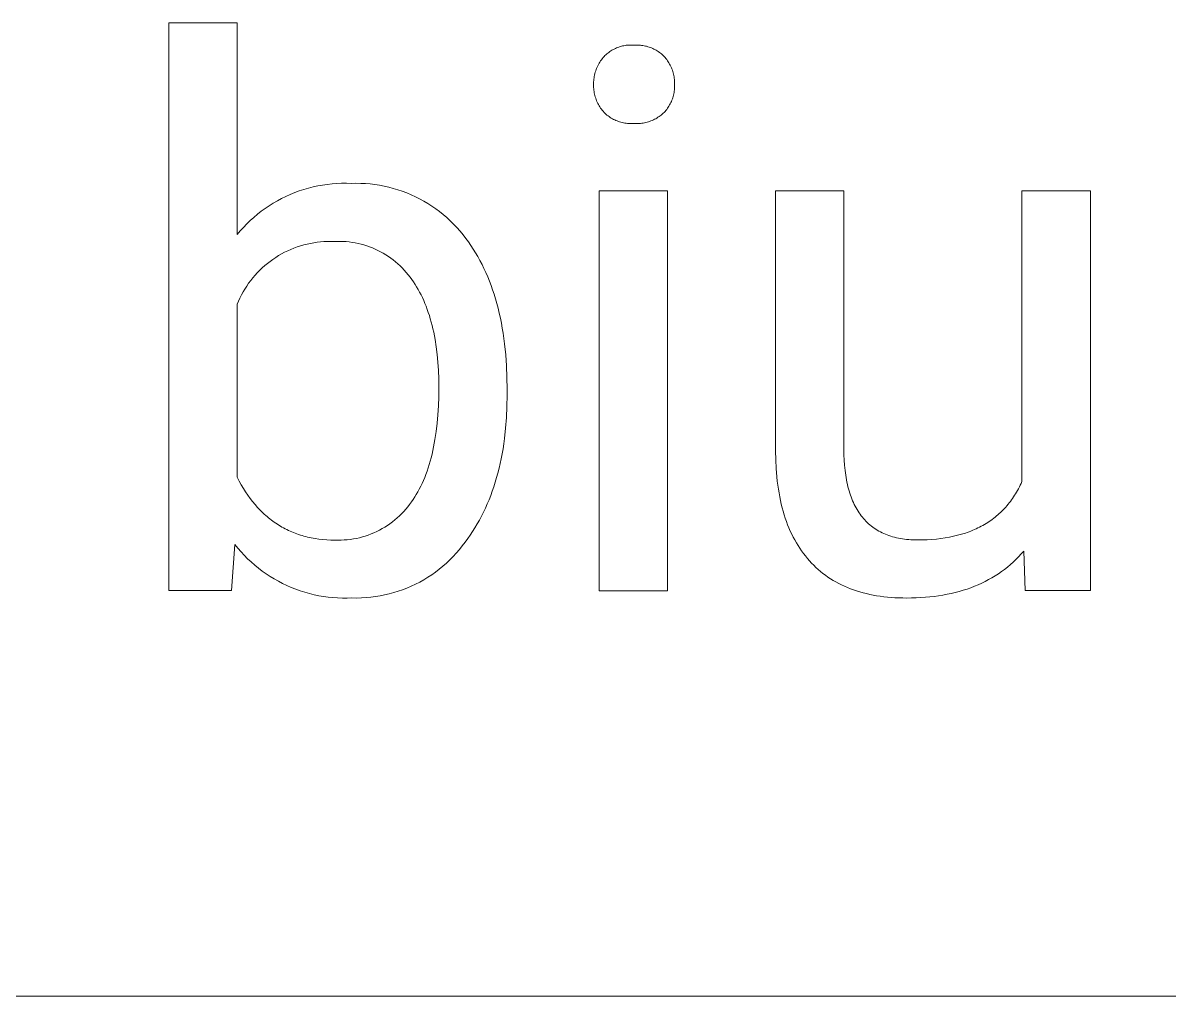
# Model space of a CAD drawing. Header units: millimetres. Extents: x 1422 to 6060, y -58 to 3182.
# Drawn here: x 4538.8 to 4632.4, y 201.3 to 280.7 of the extents above; entities that cross this region are included whole.
import ezdxf

# ---------------------------------------------------------------- set-up
doc = ezdxf.new("R2010")
doc.units = ezdxf.units.MM
doc.header["$MEASUREMENT"] = 0
doc.layers.add('Domyślny', color=7, linetype='Continuous', true_color=0x000000)

msp = doc.modelspace()

# ---------------------------------------------------------------- linework, layer by layer
at = {"layer": 'Domyślny', "color": 18, "lineweight": 15, "true_color": 0x000000}
for p, q in [((4550.729, 234.406), (4550.729, 280.735)), ((4550.729, 280.735), (4556.319, 280.735)), ((4556.319, 280.735), (4556.319, 263.455)), ((4587.578, 278.799), (4587.678, 278.828)), ((4587.678, 278.828), (4587.778, 278.853)), ((4587.778, 278.853), (4587.88, 278.874)), ((4587.88, 278.874), (4587.982, 278.892)), ((4587.982, 278.892), (4588.085, 278.907)), ((4588.085, 278.907), (4588.188, 278.918)), ((4588.188, 278.918), (4588.291, 278.925)), ((4588.291, 278.925), (4588.395, 278.929)), ((4588.395, 278.929), (4588.499, 278.929)), ((4588.499, 278.929), (4588.603, 278.926)), ((4588.603, 278.926), (4588.706, 278.919)), ((4588.706, 278.919), (4588.811, 278.926)), ((4588.811, 278.926), (4588.916, 278.928)), ((4588.916, 278.928), (4589.02, 278.928)), ((4589.02, 278.928), (4589.125, 278.924)), ((4589.125, 278.924), (4589.23, 278.916)), ((4589.23, 278.916), (4589.334, 278.905)), ((4589.334, 278.905), (4589.438, 278.89)), ((4589.438, 278.89), (4589.541, 278.872)), ((4589.541, 278.872), (4589.643, 278.851)), ((4589.643, 278.851), (4589.745, 278.826)), ((4589.745, 278.826), (4589.846, 278.797)), ((4586.12, 277.817), (4586.192, 277.906)), ((4586.192, 277.906), (4586.266, 277.993)), ((4586.266, 277.993), (4586.339, 278.066)), ((4586.339, 278.066), (4586.415, 278.138)), ((4586.415, 278.138), (4586.492, 278.206)), ((4586.492, 278.206), (4586.573, 278.272)), ((4586.573, 278.272), (4586.655, 278.335)), ((4586.655, 278.335), (4586.739, 278.396)), ((4586.739, 278.396), (4586.826, 278.453)), ((4586.826, 278.453), (4586.914, 278.507)), ((4586.914, 278.507), (4587.004, 278.559)), ((4587.004, 278.559), (4587.096, 278.607)), ((4587.096, 278.607), (4587.19, 278.652)), ((4587.19, 278.652), (4587.285, 278.694)), ((4587.285, 278.694), (4587.381, 278.732)), ((4587.381, 278.732), (4587.479, 278.767)), ((4587.479, 278.767), (4587.578, 278.799)), ((4589.846, 278.797), (4589.946, 278.765)), ((4589.946, 278.765), (4590.045, 278.73)), ((4590.045, 278.73), (4590.142, 278.692)), ((4590.142, 278.692), (4590.238, 278.65)), ((4590.238, 278.65), (4590.333, 278.605)), ((4590.333, 278.605), (4590.426, 278.557)), ((4590.426, 278.557), (4590.518, 278.506)), ((4590.518, 278.506), (4590.607, 278.452)), ((4590.607, 278.452), (4590.695, 278.395)), ((4590.695, 278.395), (4590.781, 278.334)), ((4590.781, 278.334), (4590.865, 278.271)), ((4590.865, 278.271), (4590.946, 278.206)), ((4590.946, 278.206), (4591.026, 278.137)), ((4591.026, 278.137), (4591.103, 278.066)), ((4591.103, 278.066), (4591.177, 277.993)), ((4591.177, 277.993), (4591.249, 277.911)), ((4591.249, 277.911), (4591.319, 277.826)), ((4585.622, 276.923), (4585.664, 277.029)), ((4585.664, 277.029), (4585.709, 277.134)), ((4585.709, 277.134), (4585.757, 277.238)), ((4585.757, 277.238), (4585.809, 277.339)), ((4585.809, 277.339), (4585.865, 277.439)), ((4585.865, 277.439), (4585.924, 277.537)), ((4585.924, 277.537), (4585.986, 277.633)), ((4585.986, 277.633), (4586.051, 277.726)), ((4586.051, 277.726), (4586.12, 277.817)), ((4591.319, 277.826), (4591.385, 277.739)), ((4591.385, 277.739), (4591.449, 277.651)), ((4591.449, 277.651), (4591.51, 277.56)), ((4591.51, 277.56), (4591.567, 277.467)), ((4591.567, 277.467), (4591.622, 277.372)), ((4591.622, 277.372), (4591.673, 277.275)), ((4591.673, 277.275), (4591.721, 277.177)), ((4591.721, 277.177), (4591.766, 277.077)), ((4591.766, 277.077), (4591.807, 276.976)), ((4591.807, 276.976), (4591.845, 276.873)), ((4585.419, 275.92), (4585.427, 276.034)), ((4585.427, 276.034), (4585.438, 276.147)), ((4585.438, 276.147), (4585.453, 276.261)), ((4585.453, 276.261), (4585.471, 276.373)), ((4585.471, 276.373), (4585.494, 276.485)), ((4585.494, 276.485), (4585.52, 276.596)), ((4585.52, 276.596), (4585.551, 276.706)), ((4585.551, 276.706), (4585.585, 276.815)), ((4585.585, 276.815), (4585.622, 276.923)), ((4591.845, 276.873), (4591.879, 276.77)), ((4591.879, 276.77), (4591.91, 276.665)), ((4591.91, 276.665), (4591.937, 276.559)), ((4591.937, 276.559), (4591.961, 276.452)), ((4591.961, 276.452), (4591.981, 276.345)), ((4591.981, 276.345), (4591.998, 276.237)), ((4591.998, 276.237), (4592.011, 276.128)), ((4592.011, 276.128), (4592.02, 276.019)), ((4592.02, 276.019), (4592.026, 275.91)), ((4585.416, 275.806), (4585.419, 275.92)), ((4585.417, 275.692), (4585.416, 275.806)), ((4585.416, 275.579), (4585.417, 275.692)), ((4585.419, 275.467), (4585.416, 275.579)), ((4585.427, 275.355), (4585.419, 275.467)), ((4585.438, 275.243), (4585.427, 275.355)), ((4585.453, 275.132), (4585.438, 275.243)), ((4585.471, 275.021), (4585.453, 275.132)), ((4591.998, 275.155), (4591.981, 275.049)), ((4592.011, 275.262), (4591.998, 275.155)), ((4592.02, 275.369), (4592.011, 275.262)), ((4592.026, 275.477), (4592.02, 275.369)), ((4592.026, 275.91), (4592.028, 275.801)), ((4592.028, 275.584), (4592.026, 275.477)), ((4592.028, 275.801), (4592.027, 275.692)), ((4592.027, 275.692), (4592.028, 275.584)), ((4585.494, 274.912), (4585.471, 275.021)), ((4585.521, 274.802), (4585.494, 274.912)), ((4585.551, 274.694), (4585.521, 274.802)), ((4585.585, 274.587), (4585.551, 274.694)), ((4585.623, 274.482), (4585.585, 274.587)), ((4585.664, 274.377), (4585.623, 274.482)), ((4585.709, 274.275), (4585.664, 274.377)), ((4585.758, 274.173), (4585.709, 274.275)), ((4585.81, 274.074), (4585.758, 274.173)), ((4591.673, 274.136), (4591.621, 274.042)), ((4591.721, 274.233), (4591.673, 274.136)), ((4591.765, 274.33), (4591.721, 274.233)), ((4591.807, 274.43), (4591.765, 274.33)), ((4591.844, 274.53), (4591.807, 274.43)), ((4591.879, 274.632), (4591.844, 274.53)), ((4591.91, 274.735), (4591.879, 274.632)), ((4591.937, 274.839), (4591.91, 274.735)), ((4591.961, 274.944), (4591.937, 274.839)), ((4591.981, 275.049), (4591.961, 274.944)), ((4585.865, 273.976), (4585.81, 274.074)), ((4585.924, 273.881), (4585.865, 273.976)), ((4585.986, 273.787), (4585.924, 273.881)), ((4586.052, 273.696), (4585.986, 273.787)), ((4586.12, 273.607), (4586.052, 273.696)), ((4586.192, 273.521), (4586.12, 273.607)), ((4586.266, 273.437), (4586.192, 273.521)), ((4586.343, 273.362), (4586.266, 273.437)), ((4586.423, 273.29), (4586.343, 273.362)), ((4586.505, 273.221), (4586.423, 273.29)), ((4586.59, 273.154), (4586.505, 273.221)), ((4590.933, 273.221), (4590.847, 273.155)), ((4591.017, 273.29), (4590.933, 273.221)), ((4591.098, 273.362), (4591.017, 273.29)), ((4591.177, 273.437), (4591.098, 273.362)), ((4591.249, 273.517), (4591.177, 273.437)), ((4591.319, 273.599), (4591.249, 273.517)), ((4591.385, 273.683), (4591.319, 273.599)), ((4591.449, 273.77), (4591.385, 273.683)), ((4591.509, 273.859), (4591.449, 273.77)), ((4591.567, 273.949), (4591.509, 273.859)), ((4591.621, 274.042), (4591.567, 273.949)), ((4586.676, 273.091), (4586.59, 273.154)), ((4586.765, 273.03), (4586.676, 273.091)), ((4586.856, 272.973), (4586.765, 273.03)), ((4586.949, 272.918), (4586.856, 272.973)), ((4587.043, 272.867), (4586.949, 272.918)), ((4587.139, 272.82), (4587.043, 272.867)), ((4587.237, 272.775), (4587.139, 272.82)), ((4587.337, 272.734), (4587.237, 272.775)), ((4587.437, 272.696), (4587.337, 272.734)), ((4587.539, 272.662), (4587.437, 272.696)), ((4587.642, 272.632), (4587.539, 272.662)), ((4587.746, 272.605), (4587.642, 272.632)), ((4587.851, 272.581), (4587.746, 272.605)), ((4587.957, 272.562), (4587.851, 272.581)), ((4588.063, 272.545), (4587.957, 272.562)), ((4588.17, 272.533), (4588.063, 272.545)), ((4588.277, 272.524), (4588.17, 272.533)), ((4588.384, 272.519), (4588.277, 272.524)), ((4588.492, 272.518), (4588.384, 272.519)), ((4588.599, 272.52), (4588.492, 272.518)), ((4588.706, 272.526), (4588.599, 272.52)), ((4588.815, 272.52), (4588.706, 272.526)), ((4588.923, 272.518), (4588.815, 272.52)), ((4589.032, 272.52), (4588.923, 272.518)), ((4589.14, 272.525), (4589.032, 272.52)), ((4589.248, 272.534), (4589.14, 272.525)), ((4589.356, 272.547), (4589.248, 272.534)), ((4589.463, 272.563), (4589.356, 272.547)), ((4589.57, 272.583), (4589.463, 272.563)), ((4589.676, 272.607), (4589.57, 272.583)), ((4589.781, 272.634), (4589.676, 272.607)), ((4589.885, 272.664), (4589.781, 272.634)), ((4589.988, 272.699), (4589.885, 272.664)), ((4590.09, 272.736), (4589.988, 272.699)), ((4590.19, 272.777), (4590.09, 272.736)), ((4590.29, 272.821), (4590.19, 272.777)), ((4590.387, 272.869), (4590.29, 272.821)), ((4590.483, 272.92), (4590.387, 272.869)), ((4590.577, 272.974), (4590.483, 272.92)), ((4590.669, 273.031), (4590.577, 272.974)), ((4590.759, 273.092), (4590.669, 273.031)), ((4590.847, 273.155), (4590.759, 273.092)), ((4563.674, 267.56), (4564.064, 267.603)), ((4564.064, 267.603), (4564.455, 267.633)), ((4564.455, 267.633), (4564.847, 267.649)), ((4564.847, 267.649), (4565.239, 267.651)), ((4565.239, 267.651), (4565.631, 267.64)), ((4565.631, 267.64), (4566.017, 267.648)), ((4566.017, 267.648), (4566.403, 267.643)), ((4566.403, 267.643), (4566.788, 267.624)), ((4566.788, 267.624), (4567.173, 267.593)), ((4567.173, 267.593), (4567.556, 267.547)), ((4560.298, 266.576), (4560.656, 266.737)), ((4560.656, 266.737), (4561.019, 266.885)), ((4561.019, 266.885), (4561.387, 267.021)), ((4561.387, 267.021), (4561.76, 267.144)), ((4561.76, 267.144), (4562.136, 267.254)), ((4562.136, 267.254), (4562.516, 267.35)), ((4562.516, 267.35), (4562.9, 267.433)), ((4562.9, 267.433), (4563.286, 267.504)), ((4563.286, 267.504), (4563.674, 267.56)), ((4567.556, 267.547), (4567.937, 267.489)), ((4567.937, 267.489), (4568.316, 267.417)), ((4568.316, 267.417), (4568.693, 267.332)), ((4568.693, 267.332), (4569.066, 267.235)), ((4569.066, 267.235), (4569.435, 267.124)), ((4569.435, 267.124), (4569.801, 267)), ((4569.801, 267), (4570.162, 266.864)), ((4570.162, 266.864), (4570.518, 266.715)), ((4570.518, 266.715), (4570.869, 266.555)), ((4585.88, 234.397), (4585.88, 267.028)), ((4585.88, 267.028), (4591.455, 267.028)), ((4591.455, 267.028), (4591.455, 234.397)), ((4600.267, 245.8), (4600.267, 267.034)), ((4600.267, 267.034), (4605.842, 267.034)), ((4605.842, 267.034), (4605.842, 245.955)), ((4620.374, 243.298), (4620.374, 267.034)), ((4620.374, 267.034), (4625.964, 267.034)), ((4625.964, 267.034), (4625.964, 234.403)), ((4558.604, 265.592), (4558.929, 265.812)), ((4558.929, 265.812), (4559.261, 266.021)), ((4559.261, 266.021), (4559.6, 266.218)), ((4559.6, 266.218), (4559.946, 266.403)), ((4559.946, 266.403), (4560.298, 266.576)), ((4570.869, 266.555), (4571.213, 266.381)), ((4571.213, 266.381), (4571.552, 266.197)), ((4571.552, 266.197), (4571.884, 266)), ((4571.884, 266), (4572.209, 265.792)), ((4572.209, 265.792), (4572.526, 265.573)), ((4557.387, 264.603), (4557.679, 264.866)), ((4557.679, 264.866), (4557.979, 265.118)), ((4557.979, 265.118), (4558.287, 265.361)), ((4558.287, 265.361), (4558.604, 265.592)), ((4572.526, 265.573), (4572.836, 265.343)), ((4572.836, 265.343), (4573.138, 265.102)), ((4573.138, 265.102), (4573.431, 264.851)), ((4573.431, 264.851), (4573.715, 264.59)), ((4556.571, 263.755), (4556.833, 264.047)), ((4556.833, 264.047), (4557.106, 264.33)), ((4557.106, 264.33), (4557.387, 264.603)), ((4573.715, 264.59), (4573.99, 264.319)), ((4573.99, 264.319), (4574.255, 264.039)), ((4574.255, 264.039), (4574.51, 263.75)), ((4556.319, 263.455), (4556.571, 263.755)), ((4563.683, 262.903), (4563.404, 262.891)), ((4563.962, 262.905), (4563.683, 262.903)), ((4564.242, 262.899), (4563.962, 262.905)), ((4564.487, 262.908), (4564.242, 262.899)), ((4564.733, 262.909), (4564.487, 262.908)), ((4564.978, 262.901), (4564.733, 262.909)), ((4565.223, 262.885), (4564.978, 262.901)), ((4574.51, 263.75), (4574.755, 263.452)), ((4574.755, 263.452), (4574.99, 263.146)), ((4574.99, 263.146), (4575.198, 262.863)), ((4560.191, 262.014), (4559.944, 261.883)), ((4560.442, 262.137), (4560.191, 262.014)), ((4560.697, 262.251), (4560.442, 262.137)), ((4560.956, 262.356), (4560.697, 262.251)), ((4561.218, 262.452), (4560.956, 262.356)), ((4561.484, 262.54), (4561.218, 262.452)), ((4561.752, 262.618), (4561.484, 262.54)), ((4562.023, 262.687), (4561.752, 262.618)), ((4562.296, 262.746), (4562.023, 262.687)), ((4562.571, 262.797), (4562.296, 262.746)), ((4562.847, 262.837), (4562.571, 262.797)), ((4563.125, 262.869), (4562.847, 262.837)), ((4563.404, 262.891), (4563.125, 262.869)), ((4565.467, 262.861), (4565.223, 262.885)), ((4565.711, 262.828), (4565.467, 262.861)), ((4565.953, 262.788), (4565.711, 262.828)), ((4566.194, 262.739), (4565.953, 262.788)), ((4566.432, 262.682), (4566.194, 262.739)), ((4566.669, 262.616), (4566.432, 262.682)), ((4566.903, 262.543), (4566.669, 262.616)), ((4567.135, 262.462), (4566.903, 262.543)), ((4567.364, 262.373), (4567.135, 262.462)), ((4567.59, 262.276), (4567.364, 262.373)), ((4567.812, 262.172), (4567.59, 262.276)), ((4568.031, 262.06), (4567.812, 262.172)), ((4568.245, 261.941), (4568.031, 262.06)), ((4575.198, 262.863), (4575.399, 262.574)), ((4575.399, 262.574), (4575.594, 262.278)), ((4575.594, 262.278), (4575.782, 261.975)), ((4575.782, 261.975), (4575.963, 261.666)), ((4558.786, 261.104), (4558.571, 260.926)), ((4559.006, 261.276), (4558.786, 261.104)), ((4559.233, 261.439), (4559.006, 261.276)), ((4559.465, 261.595), (4559.233, 261.439)), ((4559.702, 261.743), (4559.465, 261.595)), ((4559.944, 261.883), (4559.702, 261.743)), ((4568.456, 261.815), (4568.245, 261.941)), ((4568.662, 261.681), (4568.456, 261.815)), ((4568.863, 261.541), (4568.662, 261.681)), ((4569.06, 261.393), (4568.863, 261.541)), ((4569.251, 261.24), (4569.06, 261.393)), ((4569.437, 261.079), (4569.251, 261.24)), ((4569.618, 260.913), (4569.437, 261.079)), ((4575.963, 261.666), (4576.138, 261.35)), ((4576.138, 261.35), (4576.306, 261.028)), ((4576.306, 261.028), (4576.467, 260.699)), ((4557.777, 260.14), (4557.595, 259.928)), ((4557.965, 260.347), (4557.777, 260.14)), ((4558.16, 260.547), (4557.965, 260.347)), ((4558.362, 260.74), (4558.16, 260.547)), ((4558.571, 260.926), (4558.362, 260.74)), ((4569.793, 260.741), (4569.618, 260.913)), ((4569.962, 260.562), (4569.793, 260.741)), ((4570.124, 260.378), (4569.962, 260.562)), ((4570.28, 260.189), (4570.124, 260.378)), ((4570.43, 259.994), (4570.28, 260.189)), ((4576.467, 260.699), (4576.622, 260.364)), ((4576.622, 260.364), (4576.77, 260.022)), ((4557.097, 259.254), (4556.946, 259.018)), ((4557.255, 259.484), (4557.097, 259.254)), ((4557.422, 259.709), (4557.255, 259.484)), ((4557.595, 259.928), (4557.422, 259.709)), ((4570.573, 259.795), (4570.43, 259.994)), ((4570.71, 259.599), (4570.573, 259.795)), ((4570.842, 259.399), (4570.71, 259.599)), ((4570.97, 259.193), (4570.842, 259.399)), ((4571.094, 258.982), (4570.97, 259.193)), ((4576.77, 260.022), (4576.911, 259.673)), ((4576.911, 259.673), (4577.046, 259.318)), ((4577.046, 259.318), (4577.174, 258.956)), ((4556.545, 258.283), (4556.428, 258.029)), ((4556.67, 258.533), (4556.545, 258.283)), ((4556.804, 258.778), (4556.67, 258.533)), ((4556.946, 259.018), (4556.804, 258.778)), ((4571.213, 258.766), (4571.094, 258.982)), ((4571.328, 258.545), (4571.213, 258.766)), ((4571.438, 258.319), (4571.328, 258.545)), ((4571.544, 258.087), (4571.438, 258.319)), ((4577.174, 258.956), (4577.296, 258.588)), ((4577.296, 258.588), (4577.41, 258.213)), ((4556.428, 258.029), (4556.319, 257.772)), ((4556.319, 257.772), (4556.319, 243.657)), ((4571.645, 257.85), (4571.544, 258.087)), ((4571.742, 257.608), (4571.645, 257.85)), ((4571.835, 257.361), (4571.742, 257.608)), ((4571.923, 257.109), (4571.835, 257.361)), ((4577.41, 258.213), (4577.519, 257.831)), ((4577.519, 257.831), (4577.62, 257.443)), ((4577.62, 257.443), (4577.715, 257.049)), ((4572.007, 256.851), (4571.923, 257.109)), ((4572.087, 256.588), (4572.007, 256.851)), ((4572.162, 256.321), (4572.087, 256.588)), ((4577.715, 257.049), (4577.804, 256.648)), ((4577.804, 256.648), (4577.886, 256.24)), ((4572.233, 256.048), (4572.162, 256.321)), ((4572.3, 255.77), (4572.233, 256.048)), ((4572.362, 255.487), (4572.3, 255.77)), ((4572.42, 255.198), (4572.362, 255.487)), ((4577.886, 256.24), (4577.961, 255.826)), ((4577.961, 255.826), (4578.03, 255.405)), ((4572.474, 254.905), (4572.42, 255.198)), ((4572.568, 254.303), (4572.474, 254.905)), ((4578.03, 255.405), (4578.147, 254.544)), ((4578.147, 254.544), (4578.239, 253.656)), ((4572.645, 253.681), (4572.568, 254.303)), ((4572.705, 253.039), (4572.645, 253.681)), ((4578.239, 253.656), (4578.304, 252.743)), ((4572.747, 252.377), (4572.705, 253.039)), ((4578.304, 252.743), (4578.343, 251.803)), ((4572.773, 251.694), (4572.747, 252.377)), ((4572.782, 250.992), (4572.773, 251.694)), ((4578.343, 251.803), (4578.356, 250.838)), ((4572.773, 250.223), (4572.782, 250.992)), ((4578.356, 250.838), (4578.356, 250.359)), ((4572.747, 249.478), (4572.773, 250.223)), ((4578.356, 250.359), (4578.343, 249.438)), ((4572.703, 248.759), (4572.747, 249.478)), ((4578.343, 249.438), (4578.303, 248.539)), ((4572.564, 247.394), (4572.642, 248.064)), ((4572.642, 248.064), (4572.703, 248.759)), ((4578.303, 248.539), (4578.236, 247.663)), ((4572.468, 246.749), (4572.564, 247.394)), ((4578.236, 247.663), (4578.142, 246.81)), ((4572.291, 245.828), (4572.355, 246.129)), ((4572.355, 246.129), (4572.468, 246.749)), ((4578.085, 246.392), (4578.022, 245.979)), ((4578.142, 246.81), (4578.085, 246.392)), ((4572.075, 244.962), (4572.152, 245.244)), ((4572.152, 245.244), (4572.224, 245.533)), ((4572.224, 245.533), (4572.291, 245.828)), ((4577.874, 245.171), (4577.791, 244.776)), ((4577.951, 245.572), (4577.874, 245.171)), ((4578.022, 245.979), (4577.951, 245.572)), ((4600.28, 245.07), (4600.267, 245.8)), ((4605.842, 245.955), (4605.848, 245.499)), ((4605.848, 245.499), (4605.865, 245.057)), ((4571.819, 244.151), (4571.909, 244.415)), ((4571.909, 244.415), (4571.994, 244.686)), ((4571.994, 244.686), (4572.075, 244.962)), ((4577.7, 244.386), (4577.603, 244.002)), ((4577.791, 244.776), (4577.7, 244.386)), ((4600.315, 244.363), (4600.28, 245.07)), ((4600.372, 243.679), (4600.315, 244.363)), ((4605.865, 245.057), (4605.895, 244.63)), ((4605.895, 244.63), (4605.936, 244.217)), ((4605.936, 244.217), (4605.99, 243.819)), ((4556.319, 243.657), (4556.483, 243.343)), ((4556.483, 243.343), (4556.652, 243.039)), ((4571.417, 243.156), (4571.524, 243.396)), ((4571.524, 243.396), (4571.627, 243.641)), ((4571.627, 243.641), (4571.725, 243.893)), ((4571.725, 243.893), (4571.819, 244.151)), ((4577.389, 243.251), (4577.272, 242.885)), ((4577.499, 243.624), (4577.389, 243.251)), ((4577.603, 244.002), (4577.499, 243.624)), ((4600.408, 243.345), (4600.372, 243.679)), ((4600.449, 243.017), (4600.408, 243.345)), ((4605.99, 243.819), (4606.021, 243.626)), ((4606.021, 243.626), (4606.055, 243.436)), ((4606.055, 243.436), (4606.092, 243.249)), ((4606.092, 243.249), (4606.132, 243.066)), ((4620.307, 243.151), (4620.374, 243.298)), ((4556.652, 243.039), (4556.826, 242.745)), ((4556.826, 242.745), (4557.006, 242.461)), ((4557.006, 242.461), (4557.192, 242.187)), ((4570.944, 242.258), (4571.069, 242.474)), ((4571.069, 242.474), (4571.189, 242.695)), ((4571.189, 242.695), (4571.305, 242.923)), ((4571.305, 242.923), (4571.417, 243.156)), ((4577.148, 242.524), (4577.017, 242.169)), ((4577.272, 242.885), (4577.148, 242.524)), ((4600.496, 242.695), (4600.449, 243.017)), ((4600.548, 242.378), (4600.496, 242.695)), ((4600.605, 242.068), (4600.548, 242.378)), ((4606.132, 243.066), (4606.175, 242.887)), ((4606.175, 242.887), (4606.22, 242.712)), ((4606.22, 242.712), (4606.269, 242.54)), ((4606.269, 242.54), (4606.321, 242.371)), ((4606.321, 242.371), (4606.375, 242.207)), ((4619.78, 242.185), (4619.861, 242.316)), ((4619.861, 242.316), (4619.941, 242.45)), ((4619.941, 242.45), (4620.018, 242.585)), ((4620.018, 242.585), (4620.093, 242.723)), ((4620.093, 242.723), (4620.167, 242.864)), ((4620.167, 242.864), (4620.238, 243.006)), ((4620.238, 243.006), (4620.307, 243.151)), ((4557.192, 242.187), (4557.383, 241.922)), ((4557.383, 241.922), (4557.58, 241.667)), ((4557.58, 241.667), (4557.782, 241.422)), ((4557.782, 241.422), (4557.99, 241.187)), ((4570.244, 241.246), (4570.396, 241.445)), ((4570.396, 241.445), (4570.542, 241.649)), ((4570.542, 241.649), (4570.681, 241.846)), ((4570.681, 241.846), (4570.814, 242.049)), ((4570.814, 242.049), (4570.944, 242.258)), ((4576.736, 241.476), (4576.585, 241.138)), ((4576.88, 241.819), (4576.736, 241.476)), ((4577.017, 242.169), (4576.88, 241.819)), ((4600.668, 241.762), (4600.605, 242.068)), ((4600.736, 241.463), (4600.668, 241.762)), ((4600.809, 241.169), (4600.736, 241.463)), ((4606.375, 242.207), (4606.433, 242.046)), ((4606.433, 242.046), (4606.494, 241.888)), ((4606.494, 241.888), (4606.557, 241.734)), ((4606.557, 241.734), (4606.623, 241.584)), ((4606.623, 241.584), (4606.693, 241.438)), ((4606.693, 241.438), (4606.765, 241.295)), ((4619.151, 241.332), (4619.247, 241.447)), ((4619.247, 241.447), (4619.341, 241.564)), ((4619.341, 241.564), (4619.433, 241.684)), ((4619.433, 241.684), (4619.523, 241.806)), ((4619.523, 241.806), (4619.611, 241.93)), ((4619.611, 241.93), (4619.696, 242.056)), ((4619.696, 242.056), (4619.78, 242.185)), ((4557.99, 241.187), (4558.203, 240.962)), ((4558.203, 240.962), (4558.312, 240.853)), ((4558.312, 240.853), (4558.422, 240.747)), ((4558.422, 240.747), (4558.533, 240.643)), ((4558.533, 240.643), (4558.646, 240.542)), ((4558.646, 240.542), (4558.76, 240.443)), ((4558.76, 240.443), (4558.876, 240.346)), ((4569.381, 240.336), (4569.566, 240.506)), ((4569.566, 240.506), (4569.745, 240.682)), ((4569.745, 240.682), (4569.918, 240.864)), ((4569.918, 240.864), (4570.084, 241.052)), ((4570.084, 241.052), (4570.244, 241.246)), ((4576.264, 240.48), (4576.093, 240.159)), ((4576.428, 240.806), (4576.264, 240.48)), ((4576.585, 241.138), (4576.428, 240.806)), ((4600.888, 240.881), (4600.809, 241.169)), ((4600.971, 240.598), (4600.888, 240.881)), ((4601.061, 240.321), (4600.971, 240.598)), ((4606.765, 241.295), (4606.84, 241.155)), ((4606.84, 241.155), (4606.918, 241.02)), ((4606.918, 241.02), (4607, 240.887)), ((4607, 240.887), (4607.084, 240.759)), ((4607.084, 240.759), (4607.17, 240.634)), ((4607.17, 240.634), (4607.26, 240.513)), ((4607.26, 240.513), (4607.353, 240.395)), ((4618.192, 240.402), (4618.307, 240.496)), ((4618.307, 240.496), (4618.419, 240.593)), ((4618.419, 240.593), (4618.53, 240.691)), ((4618.53, 240.691), (4618.639, 240.792)), ((4618.639, 240.792), (4618.745, 240.896)), ((4618.745, 240.896), (4618.85, 241.001)), ((4618.85, 241.001), (4618.952, 241.109)), ((4618.952, 241.109), (4619.053, 241.22)), ((4619.053, 241.22), (4619.151, 241.332)), ((4558.876, 240.346), (4558.993, 240.252)), ((4558.993, 240.252), (4559.111, 240.16)), ((4559.111, 240.16), (4559.231, 240.071)), ((4559.231, 240.071), (4559.352, 239.985)), ((4559.352, 239.985), (4559.475, 239.901)), ((4559.475, 239.901), (4559.599, 239.819)), ((4559.599, 239.819), (4559.724, 239.74)), ((4559.724, 239.74), (4559.851, 239.663)), ((4559.851, 239.663), (4559.979, 239.589)), ((4559.979, 239.589), (4560.109, 239.518)), ((4560.109, 239.518), (4560.24, 239.449)), ((4568.157, 239.463), (4568.373, 239.59)), ((4568.373, 239.59), (4568.585, 239.725)), ((4568.585, 239.725), (4568.792, 239.868)), ((4568.792, 239.868), (4568.993, 240.017)), ((4568.993, 240.017), (4569.19, 240.173)), ((4569.19, 240.173), (4569.381, 240.336)), ((4575.732, 239.536), (4575.541, 239.233)), ((4575.916, 239.845), (4575.732, 239.536)), ((4576.093, 240.159), (4575.916, 239.845)), ((4601.155, 240.05), (4601.061, 240.321)), ((4601.255, 239.784), (4601.155, 240.05)), ((4601.36, 239.524), (4601.255, 239.784)), ((4601.47, 239.27), (4601.36, 239.524)), ((4607.353, 240.395), (4607.449, 240.281)), ((4607.449, 240.281), (4607.548, 240.171)), ((4607.548, 240.171), (4607.649, 240.064)), ((4607.649, 240.064), (4607.754, 239.961)), ((4607.754, 239.961), (4607.861, 239.861)), ((4607.861, 239.861), (4607.972, 239.765)), ((4607.972, 239.765), (4608.085, 239.673)), ((4608.085, 239.673), (4608.201, 239.584)), ((4608.201, 239.584), (4608.32, 239.499)), ((4616.648, 239.454), (4616.788, 239.52)), ((4616.788, 239.52), (4616.926, 239.589)), ((4616.926, 239.589), (4617.062, 239.66)), ((4617.062, 239.66), (4617.196, 239.733)), ((4617.196, 239.733), (4617.328, 239.809)), ((4617.328, 239.809), (4617.458, 239.886)), ((4617.458, 239.886), (4617.585, 239.967)), ((4617.585, 239.967), (4617.711, 240.049)), ((4617.711, 240.049), (4617.834, 240.134)), ((4617.834, 240.134), (4617.955, 240.221)), ((4617.955, 240.221), (4618.074, 240.311)), ((4618.074, 240.311), (4618.192, 240.402)), ((4560.24, 239.449), (4560.372, 239.382)), ((4560.372, 239.382), (4560.506, 239.318)), ((4560.506, 239.318), (4560.641, 239.256)), ((4560.641, 239.256), (4560.778, 239.197)), ((4560.778, 239.197), (4560.916, 239.14)), ((4560.916, 239.14), (4561.055, 239.086)), ((4561.055, 239.086), (4561.196, 239.035)), ((4561.196, 239.035), (4561.338, 238.985)), ((4561.338, 238.985), (4561.481, 238.939)), ((4561.481, 238.939), (4561.626, 238.895)), ((4561.626, 238.895), (4561.772, 238.853)), ((4561.772, 238.853), (4561.92, 238.814)), ((4561.92, 238.814), (4562.069, 238.777)), ((4562.069, 238.777), (4562.22, 238.743)), ((4562.22, 238.743), (4562.372, 238.712)), ((4562.372, 238.712), (4562.68, 238.656)), ((4562.68, 238.656), (4562.993, 238.611)), ((4562.993, 238.611), (4563.312, 238.575)), ((4563.312, 238.575), (4563.637, 238.55)), ((4565.306, 238.559), (4565.556, 238.588)), ((4565.556, 238.588), (4565.804, 238.625)), ((4565.804, 238.625), (4566.051, 238.671)), ((4566.051, 238.671), (4566.296, 238.726)), ((4566.296, 238.726), (4566.539, 238.789)), ((4566.539, 238.789), (4566.779, 238.861)), ((4566.779, 238.861), (4567.017, 238.941)), ((4567.017, 238.941), (4567.252, 239.029)), ((4567.252, 239.029), (4567.484, 239.126)), ((4567.484, 239.126), (4567.712, 239.23)), ((4567.712, 239.23), (4567.937, 239.343)), ((4567.937, 239.343), (4568.157, 239.463)), ((4575.139, 238.645), (4574.928, 238.36)), ((4575.343, 238.936), (4575.139, 238.645)), ((4575.541, 239.233), (4575.343, 238.936)), ((4601.586, 239.021), (4601.47, 239.27)), ((4601.706, 238.778), (4601.586, 239.021)), ((4601.833, 238.54), (4601.706, 238.778)), ((4608.32, 239.499), (4608.442, 239.418)), ((4608.442, 239.418), (4608.567, 239.34)), ((4608.567, 239.34), (4608.695, 239.266)), ((4608.695, 239.266), (4608.826, 239.195)), ((4608.826, 239.195), (4608.96, 239.128)), ((4608.96, 239.128), (4609.096, 239.065)), ((4609.096, 239.065), (4609.236, 239.005)), ((4609.236, 239.005), (4609.379, 238.949)), ((4609.379, 238.949), (4609.524, 238.897)), ((4609.524, 238.897), (4609.672, 238.848)), ((4609.672, 238.848), (4609.823, 238.803)), ((4609.823, 238.803), (4609.978, 238.761)), ((4609.978, 238.761), (4610.135, 238.723)), ((4610.135, 238.723), (4610.294, 238.689)), ((4610.294, 238.689), (4610.457, 238.658)), ((4610.457, 238.658), (4610.623, 238.631)), ((4610.623, 238.631), (4610.792, 238.607)), ((4610.792, 238.607), (4610.963, 238.587)), ((4610.963, 238.587), (4611.138, 238.571)), ((4611.138, 238.571), (4611.315, 238.558)), ((4612.65, 238.561), (4613.029, 238.584)), ((4613.029, 238.584), (4613.401, 238.617)), ((4613.401, 238.617), (4613.763, 238.659)), ((4613.763, 238.659), (4614.118, 238.71)), ((4614.118, 238.71), (4614.464, 238.77)), ((4614.464, 238.77), (4614.801, 238.84)), ((4614.801, 238.84), (4615.13, 238.919)), ((4615.13, 238.919), (4615.45, 239.008)), ((4615.45, 239.008), (4615.762, 239.105)), ((4615.762, 239.105), (4615.915, 239.158)), ((4615.915, 239.158), (4616.066, 239.212)), ((4616.066, 239.212), (4616.215, 239.269)), ((4616.215, 239.269), (4616.361, 239.329)), ((4616.361, 239.329), (4616.506, 239.39)), ((4616.506, 239.39), (4616.648, 239.454)), ((4556.134, 238.175), (4555.856, 234.406)), ((4556.379, 237.871), (4556.134, 238.175)), ((4556.634, 237.575), (4556.379, 237.871)), ((4563.637, 238.55), (4563.967, 238.535)), ((4563.967, 238.535), (4564.303, 238.53)), ((4564.303, 238.53), (4564.554, 238.524)), ((4564.554, 238.524), (4564.805, 238.527)), ((4564.805, 238.527), (4565.056, 238.538)), ((4565.056, 238.538), (4565.306, 238.559)), ((4574.459, 237.755), (4574.209, 237.465)), ((4574.699, 238.053), (4574.459, 237.755)), ((4574.928, 238.36), (4574.699, 238.053)), ((4601.964, 238.309), (4601.833, 238.54)), ((4602.101, 238.082), (4601.964, 238.309)), ((4602.243, 237.862), (4602.101, 238.082)), ((4602.39, 237.647), (4602.243, 237.862)), ((4602.542, 237.438), (4602.39, 237.647)), ((4611.315, 238.558), (4611.495, 238.549)), ((4611.495, 238.549), (4611.678, 238.544)), ((4611.678, 238.544), (4611.864, 238.542)), ((4611.864, 238.542), (4612.261, 238.547)), ((4612.261, 238.547), (4612.65, 238.561)), ((4556.899, 237.289), (4556.634, 237.575)), ((4557.174, 237.012), (4556.899, 237.289)), ((4557.458, 236.745), (4557.174, 237.012)), ((4557.751, 236.487), (4557.458, 236.745)), ((4573.68, 236.912), (4573.401, 236.65)), ((4573.949, 237.184), (4573.68, 236.912)), ((4574.209, 237.465), (4573.949, 237.184)), ((4602.7, 237.234), (4602.542, 237.438)), ((4602.863, 237.036), (4602.7, 237.234)), ((4603.031, 236.843), (4602.863, 237.036)), ((4603.203, 236.657), (4603.031, 236.843)), ((4619.664, 236.735), (4619.434, 236.529)), ((4619.889, 236.948), (4619.664, 236.735)), ((4620.108, 237.168), (4619.889, 236.948)), ((4620.321, 237.396), (4620.108, 237.168)), ((4620.528, 237.631), (4620.321, 237.396)), ((4620.651, 234.403), (4620.528, 237.631)), ((4558.053, 236.24), (4557.751, 236.487)), ((4558.364, 236.003), (4558.053, 236.24)), ((4558.682, 235.777), (4558.364, 236.003)), ((4559.007, 235.562), (4558.682, 235.777)), ((4572.512, 235.924), (4572.199, 235.703)), ((4572.817, 236.156), (4572.512, 235.924)), ((4573.113, 236.398), (4572.817, 236.156)), ((4573.401, 236.65), (4573.113, 236.398)), ((4603.38, 236.476), (4603.203, 236.657)), ((4603.562, 236.301), (4603.38, 236.476)), ((4603.748, 236.132), (4603.562, 236.301)), ((4603.94, 235.969), (4603.748, 236.132)), ((4604.137, 235.811), (4603.94, 235.969)), ((4604.338, 235.66), (4604.137, 235.811)), ((4618.452, 235.782), (4618.192, 235.614)), ((4618.706, 235.958), (4618.452, 235.782)), ((4618.955, 236.141), (4618.706, 235.958)), ((4619.197, 236.331), (4618.955, 236.141)), ((4619.434, 236.529), (4619.197, 236.331)), ((4559.34, 235.358), (4559.007, 235.562)), ((4559.68, 235.166), (4559.34, 235.358)), ((4560.026, 234.986), (4559.68, 235.166)), ((4560.378, 234.818), (4560.026, 234.986)), ((4570.878, 234.932), (4570.532, 234.769)), ((4571.218, 235.108), (4570.878, 234.932)), ((4571.552, 235.295), (4571.218, 235.108)), ((4571.879, 235.493), (4571.552, 235.295)), ((4572.199, 235.703), (4571.879, 235.493)), ((4604.545, 235.515), (4604.338, 235.66)), ((4604.756, 235.375), (4604.545, 235.515)), ((4604.973, 235.241), (4604.756, 235.375)), ((4605.194, 235.114), (4604.973, 235.241)), ((4605.42, 234.992), (4605.194, 235.114)), ((4605.652, 234.876), (4605.42, 234.992)), ((4605.888, 234.766), (4605.652, 234.876)), ((4616.803, 234.884), (4616.507, 234.76)), ((4617.092, 235.015), (4616.803, 234.884)), ((4617.376, 235.153), (4617.092, 235.015)), ((4617.654, 235.299), (4617.376, 235.153)), ((4617.926, 235.453), (4617.654, 235.299)), ((4618.192, 235.614), (4617.926, 235.453)), ((4555.856, 234.406), (4550.729, 234.406)), ((4560.736, 234.662), (4560.378, 234.818)), ((4561.098, 234.518), (4560.736, 234.662)), ((4561.466, 234.387), (4561.098, 234.518)), ((4561.838, 234.268), (4561.466, 234.387)), ((4562.213, 234.162), (4561.838, 234.268)), ((4562.592, 234.07), (4562.213, 234.162)), ((4562.974, 233.99), (4562.592, 234.07)), ((4563.359, 233.923), (4562.974, 233.99)), ((4563.746, 233.87), (4563.359, 233.923)), ((4567.602, 233.914), (4567.222, 233.865)), ((4567.979, 233.976), (4567.602, 233.914)), ((4568.355, 234.05), (4567.979, 233.976)), ((4568.727, 234.138), (4568.355, 234.05)), ((4569.096, 234.239), (4568.727, 234.138)), ((4569.462, 234.353), (4569.096, 234.239)), ((4569.823, 234.479), (4569.462, 234.353)), ((4570.18, 234.618), (4569.823, 234.479)), ((4570.532, 234.769), (4570.18, 234.618)), ((4591.455, 234.397), (4585.88, 234.397)), ((4606.129, 234.662), (4605.888, 234.766)), ((4606.375, 234.564), (4606.129, 234.662)), ((4606.625, 234.471), (4606.375, 234.564)), ((4606.881, 234.385), (4606.625, 234.471)), ((4607.141, 234.305), (4606.881, 234.385)), ((4607.407, 234.23), (4607.141, 234.305)), ((4607.677, 234.162), (4607.407, 234.23)), ((4607.952, 234.099), (4607.677, 234.162)), ((4608.232, 234.043), (4607.952, 234.099)), ((4608.517, 233.992), (4608.232, 234.043)), ((4608.806, 233.947), (4608.517, 233.992)), ((4609.101, 233.908), (4608.806, 233.947)), ((4609.4, 233.876), (4609.101, 233.908)), ((4612.863, 233.895), (4612.496, 233.861)), ((4613.224, 233.936), (4612.863, 233.895)), ((4613.579, 233.985), (4613.224, 233.936)), ((4613.928, 234.041), (4613.579, 233.985)), ((4614.271, 234.105), (4613.928, 234.041)), ((4614.609, 234.176), (4614.271, 234.105)), ((4614.94, 234.255), (4614.609, 234.176)), ((4615.265, 234.341), (4614.94, 234.255)), ((4615.585, 234.435), (4615.265, 234.341)), ((4615.898, 234.536), (4615.585, 234.435)), ((4616.205, 234.644), (4615.898, 234.536)), ((4616.507, 234.76), (4616.205, 234.644)), ((4625.964, 234.403), (4620.651, 234.403)), ((4564.134, 233.83), (4563.746, 233.87)), ((4564.523, 233.804), (4564.134, 233.83)), ((4564.913, 233.79), (4564.523, 233.804)), ((4565.303, 233.791), (4564.913, 233.79)), ((4565.693, 233.804), (4565.303, 233.791)), ((4566.076, 233.799), (4565.693, 233.804)), ((4566.459, 233.808), (4566.076, 233.799)), ((4566.841, 233.83), (4566.459, 233.808)), ((4567.222, 233.865), (4566.841, 233.83)), ((4609.704, 233.849), (4609.4, 233.876)), ((4610.013, 233.828), (4609.704, 233.849)), ((4610.327, 233.813), (4610.013, 233.828)), ((4610.645, 233.804), (4610.327, 233.813)), ((4610.969, 233.801), (4610.645, 233.804)), ((4611.36, 233.805), (4610.969, 233.801)), ((4611.744, 233.816), (4611.36, 233.805)), ((4612.123, 233.835), (4611.744, 233.816)), ((4612.496, 233.861), (4612.123, 233.835)), ((4307.174, 201.315), (6059.729, 201.315))]:
    msp.add_line(p, q, dxfattribs=at)

doc.saveas('drawing.dxf')
